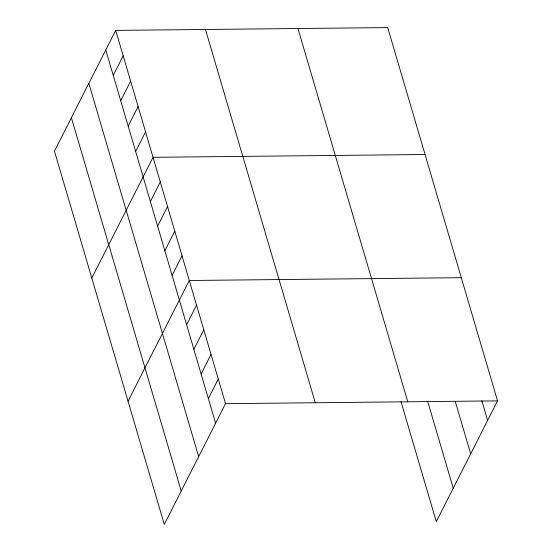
<?xml version="1.0" encoding="UTF-8"?>
<svg xmlns="http://www.w3.org/2000/svg" width="552" height="552" viewBox="0 0 552 552"><rect width="100%" height="100%" fill="white"/><g stroke="black" fill="none" stroke-linecap="round" stroke-linejoin="round"><path stroke-width="0.83" d="M115.706 30.401L54.455 151.131L164.289 524.4L225.533 403.671L115.706 30.401L387.711 27.6L497.545 400.869L436.294 521.599L401.021 401.704M113.25 75.348L123.172 55.786M120.715 100.733L130.638 81.165M128.181 126.111L138.11 106.55M135.654 151.496L145.576 131.935M91.798 278.042L153.049 157.313L425.054 154.512M150.372 201.514L160.294 181.953M157.617 226.147L167.546 206.586M164.869 250.787L174.791 231.226M172.12 275.42L182.043 255.859M128.043 401.221L189.288 280.492L461.299 277.69M186.617 324.693L196.54 305.132M193.862 349.326L203.785 329.765M201.114 373.966L211.036 354.405M208.359 398.599L218.288 379.038M225.533 403.671L497.545 400.869M481.82 400.724L487.623 420.431M455.221 401.263L470.683 453.813M427.862 401.987L453.233 488.209M297.949 28.525L407.783 401.794M205.468 29.477L315.295 402.746M105.777 49.963L215.611 423.232M88.844 83.352L198.672 456.621M71.394 117.748L181.222 491.018"/></g></svg>
